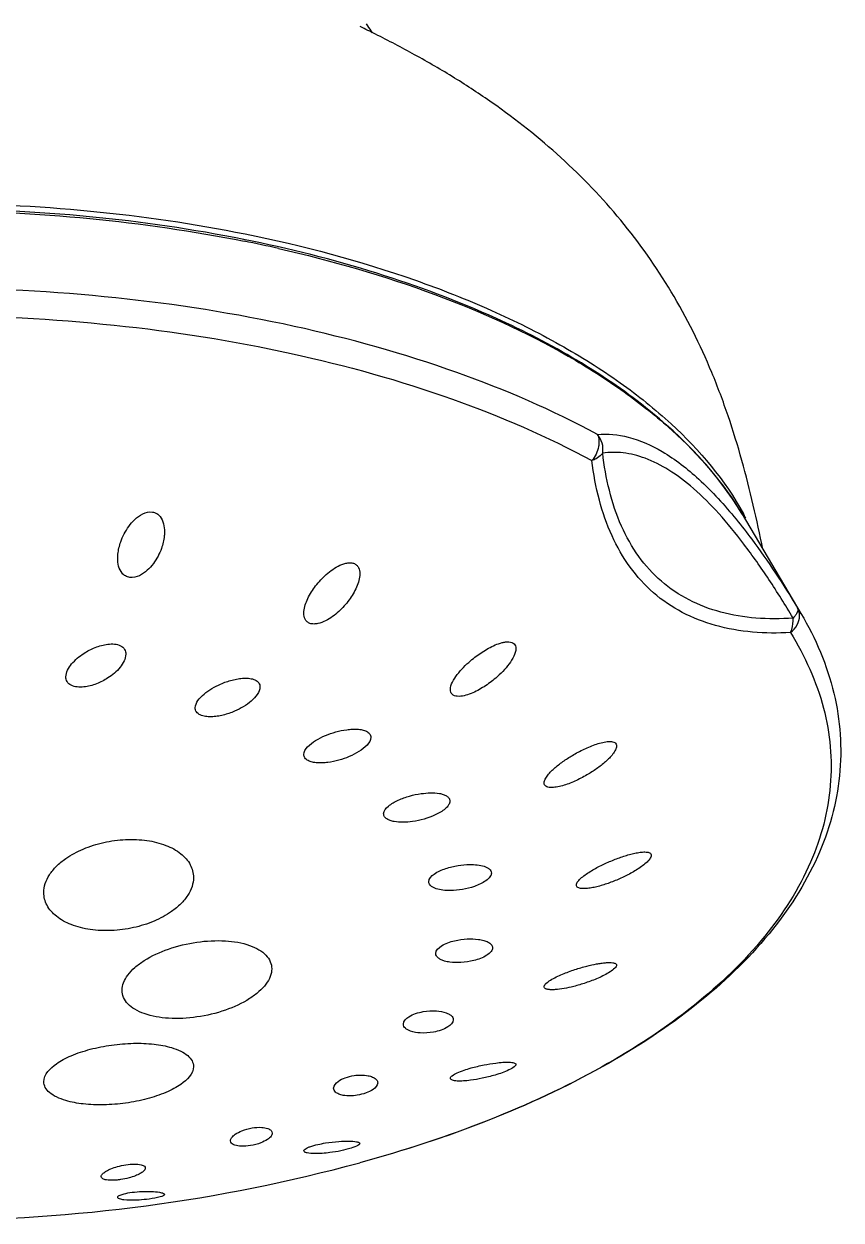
# Model space of a CAD drawing. Extents: x 0 to 3160, y 0 to 2315.
# Drawn here: x 1073.2 to 1111.4, y 1587.5 to 1643.5 of the extents above; entities that cross this region are included whole.
import ezdxf

# ---------------------------------------------------------------- set-up
doc = ezdxf.new("R2010")
doc.units = 0
doc.header["$LTSCALE"] = 3
doc.header["$MEASUREMENT"] = 0
doc.layers.get('0').update_dxf_attribs({"linetype": 'CONTINUOUS'})
doc.layers.add('02___PRT_ALL_AXES', color=7, linetype='CONTINUOUS')

msp = doc.modelspace()

# ---------------------------------------------------------------- linework, layer by layer
at = {"color": 7, "linetype": 'Continuous'}
for p, q in [((1106.765, 1620.533), (1109.52, 1615.89)), ((1109.52, 1615.89), (1109.358, 1616.157))]:
    msp.add_line(p, q, dxfattribs=at)
for centre, radius, start, end in [((1070.502, 1568.359), 66.222, 77.27669, 78.70592), ((1095.437, 1614.304), 12.995, 27.7365, 28.724), ((1068.765, 1664.322), 76.795, 254.81615, 285.18385)]:
    msp.add_arc(centre, radius, start, end, dxfattribs=at)
for points, knots in [([(1107.739, 1618.891), (1107.599, 1619.581), (1107.296, 1620.971), (1106.771, 1623.055), (1106.137, 1625.129), (1105.132, 1627.808), (1103.569, 1630.951), (1101.18, 1634.332), (1098.341, 1637.288), (1095.649, 1639.419), (1093.313, 1640.954), (1091.483, 1642.016), (1089.998, 1642.793), (1089.141, 1643.215), (1088.906, 1643.339)], [0, 0, 0, 0, 0.065491, 0.132332, 0.199981, 0.26719, 0.398455, 0.525455, 0.650986, 0.778567, 0.844031, 0.911041, 0.975365, 1, 1, 1, 1]), ([(1089.483, 1643.046), (1089.463, 1643.072), (1089.364, 1643.206), (1089.272, 1643.344), (1089.202, 1643.457)], [0, 0, 0, 0, 0.203408, 1, 1, 1, 1]), ([(1068.765, 1635.069), (1071.274, 1635.069), (1076.226, 1634.835), (1081.133, 1634.12), (1083.525, 1633.638)], [0, 0, 0, 0, 0.506926, 1, 1, 1, 1]), ([(1083.461, 1633.378), (1081.078, 1633.856), (1076.192, 1634.565), (1071.262, 1634.798), (1068.765, 1634.798)], [0, 0, 0, 0, 0.493224, 1, 1, 1, 1]), ([(1068.765, 1634.713), (1071.264, 1634.713), (1076.197, 1634.481), (1081.087, 1633.775), (1083.472, 1633.299)], [0, 0, 0, 0, 0.506813, 1, 1, 1, 1]), ([(1095.272, 1629.685), (1093.458, 1630.506), (1089.572, 1631.951), (1085.554, 1632.958), (1083.452, 1633.38)], [0, 0, 0, 0, 0.481468, 1, 1, 1, 1]), ([(1083.525, 1633.638), (1086.22, 1633.094), (1090.126, 1632.058), (1094.986, 1630.143), (1098.197, 1628.549), (1101.027, 1626.779), (1104.102, 1624.327), (1105.969, 1622.126), (1106.833, 1620.55)], [0, 0, 0, 0, 0.3004, 0.439678, 0.570303, 0.69166, 0.803535, 1, 1, 1, 1]), ([(1085.087, 1632.955), (1087.566, 1632.395), (1092.221, 1631.055), (1097.594, 1628.636), (1101.219, 1626.338), (1104.112, 1624.036), (1105.897, 1621.995), (1106.765, 1620.533)], [0, 0, 0, 0, 0.298085, 0.566477, 0.687953, 0.800539, 1, 1, 1, 1]), ([(1099.997, 1624.264), (1097.893, 1625.403), (1093.249, 1627.4), (1085.672, 1629.507), (1077.397, 1630.807), (1071.672, 1631.099), (1068.765, 1631.099)], [0, 0, 0, 0, 0.22254, 0.467921, 0.729691, 1, 1, 1, 1]), ([(1068.765, 1629.818), (1071.648, 1629.818), (1077.327, 1629.529), (1085.534, 1628.239), (1093.049, 1626.15), (1097.654, 1624.169), (1099.741, 1623.039)], [0, 0, 0, 0, 0.270309, 0.532079, 0.77746, 1, 1, 1, 1]), ([(1106.765, 1620.533), (1105.619, 1622.463), (1103.086, 1625.083), (1098.981, 1627.858), (1096.561, 1629.101), (1095.272, 1629.685)], [0, 0, 0, 0, 0.452896, 0.714589, 1, 1, 1, 1]), ([(1099.997, 1624.264), (1100.478, 1624.309), (1101.557, 1624.191), (1103.192, 1623.458), (1104.89, 1622.123), (1105.946, 1620.957), (1106.488, 1620.295)], [0, 0, 0, 0, 0.183769, 0.403399, 0.674182, 1, 1, 1, 1]), ([(1099.997, 1624.264), (1100.01, 1624.239), (1100.057, 1624.129), (1100.073, 1624.007), (1100.073, 1623.916)], [0, 0, 0, 0, 0.231424, 1, 1, 1, 1]), ([(1100.248, 1623.391), (1100.272, 1623.545), (1100.253, 1623.866), (1100.1, 1624.148), (1099.997, 1624.264)], [0, 0, 0, 0, 0.503108, 1, 1, 1, 1]), ([(1100.073, 1623.916), (1100.073, 1623.841), (1100.038, 1623.526), (1099.893, 1623.226), (1099.741, 1623.039)], [0, 0, 0, 0, 0.235897, 1, 1, 1, 1]), ([(1100.248, 1623.391), (1100.231, 1623.365), (1100.145, 1623.258), (1100.031, 1623.176), (1099.938, 1623.125)], [0, 0, 0, 0, 0.225702, 1, 1, 1, 1]), ([(1109.154, 1615.677), (1108.787, 1616.287), (1108.057, 1617.462), (1106.904, 1619.102), (1105.738, 1620.537), (1104.571, 1621.716), (1103.415, 1622.594), (1102.299, 1623.166), (1101.241, 1623.439), (1100.562, 1623.433), (1100.248, 1623.391)], [0, 0, 0, 0, 0.172613, 0.335762, 0.486227, 0.620748, 0.737421, 0.837149, 0.923133, 1, 1, 1, 1]), ([(1109.154, 1615.677), (1108.575, 1615.634), (1107.435, 1615.624), (1105.782, 1615.895), (1104.268, 1616.463), (1102.946, 1617.35), (1101.875, 1618.544), (1100.771, 1620.512), (1100.379, 1622.224), (1100.248, 1623.391)], [0, 0, 0, 0, 0.131202, 0.256232, 0.376201, 0.493566, 0.612064, 0.734845, 1, 1, 1, 1]), ([(1109.026, 1614.998), (1107.853, 1614.925), (1106.084, 1615.057), (1103.953, 1615.882), (1102.579, 1616.806), (1101.466, 1618.042), (1100.621, 1619.528), (1100.035, 1621.216), (1099.815, 1622.418), (1099.741, 1623.039)], [0, 0, 0, 0, 0.255819, 0.376379, 0.494279, 0.612729, 0.735169, 0.863875, 1, 1, 1, 1]), ([(1077.703, 1619.242), (1077.747, 1619.368), (1077.856, 1619.617), (1078.073, 1619.972), (1078.356, 1620.3), (1078.714, 1620.571), (1079.103, 1620.675), (1079.39, 1620.577), (1079.592, 1620.395), (1079.723, 1620.091), (1079.748, 1619.838), (1079.748, 1619.712)], [0, 0, 0, 0, 0.120143, 0.244224, 0.373147, 0.508223, 0.646609, 0.712167, 0.772723, 0.886751, 1, 1, 1, 1]), ([(1106.488, 1620.295), (1106.739, 1619.988), (1107.77, 1618.662), (1108.692, 1617.253), (1109.358, 1616.157)], [0, 0, 0, 0, 0.235871, 1, 1, 1, 1]), ([(1077.56, 1618.471), (1077.56, 1618.536), (1077.574, 1618.798), (1077.637, 1619.056), (1077.703, 1619.242)], [0, 0, 0, 0, 0.245675, 1, 1, 1, 1]), ([(1079.748, 1619.712), (1079.748, 1619.647), (1079.734, 1619.382), (1079.671, 1619.121), (1079.605, 1618.933)], [0, 0, 0, 0, 0.246922, 1, 1, 1, 1]), ([(1079.605, 1618.933), (1079.561, 1618.809), (1079.453, 1618.562), (1079.235, 1618.213), (1078.951, 1617.892), (1078.59, 1617.631), (1078.205, 1617.536), (1077.92, 1617.63), (1077.717, 1617.805), (1077.584, 1618.101), (1077.56, 1618.348), (1077.56, 1618.471)], [0, 0, 0, 0, 0.120652, 0.2448, 0.37366, 0.509012, 0.648425, 0.714349, 0.77482, 0.887752, 1, 1, 1, 1]), ([(1086.765, 1617.109), (1086.908, 1617.304), (1087.24, 1617.677), (1087.743, 1618.062), (1088.161, 1618.237), (1088.414, 1618.272), (1088.592, 1618.25), (1088.738, 1618.167), (1088.86, 1618), (1088.883, 1617.845), (1088.883, 1617.746)], [0, 0, 0, 0, 0.254358, 0.521538, 0.658219, 0.724963, 0.78743, 0.843773, 0.89618, 1, 1, 1, 1]), ([(1088.883, 1617.746), (1088.883, 1617.532), (1088.749, 1617.091), (1088.52, 1616.708), (1088.383, 1616.521)], [0, 0, 0, 0, 0.480717, 1, 1, 1, 1]), ([(1086.266, 1615.904), (1086.266, 1616.114), (1086.402, 1616.548), (1086.63, 1616.924), (1086.765, 1617.109)], [0, 0, 0, 0, 0.477876, 1, 1, 1, 1]), ([(1088.383, 1616.521), (1088.241, 1616.327), (1087.91, 1615.958), (1087.404, 1615.585), (1086.985, 1615.42), (1086.733, 1615.39), (1086.556, 1615.414), (1086.411, 1615.495), (1086.289, 1615.657), (1086.266, 1615.808), (1086.266, 1615.904)], [0, 0, 0, 0, 0.254926, 0.522533, 0.659826, 0.727011, 0.789741, 0.846105, 0.898033, 1, 1, 1, 1]), ([(1109.52, 1615.89), (1110.207, 1614.733), (1111.004, 1612.862), (1111.408, 1610.246), (1111.375, 1608.294), (1111.011, 1606.359), (1110.077, 1603.781), (1108.058, 1600.671), (1104.582, 1597.38), (1100.127, 1594.483), (1094.812, 1592.027), (1090.928, 1590.764), (1088.879, 1590.208)], [0, 0, 0, 0, 0.105246, 0.155931, 0.206281, 0.257125, 0.309267, 0.420013, 0.54327, 0.681209, 0.833933, 1, 1, 1, 1]), ([(1109.358, 1616.157), (1109.392, 1616.097), (1109.365, 1615.958), (1109.27, 1615.809), (1109.197, 1615.721), (1109.154, 1615.677)], [0, 0, 0, 0, 0.378995, 0.663652, 1, 1, 1, 1]), ([(1109.457, 1615.789), (1109.457, 1615.822), (1109.449, 1615.949), (1109.407, 1616.075), (1109.358, 1616.157)], [0, 0, 0, 0, 0.256209, 1, 1, 1, 1]), ([(1109.026, 1614.998), (1109.154, 1615.094), (1109.367, 1615.331), (1109.457, 1615.641), (1109.457, 1615.789)], [0, 0, 0, 0, 0.519654, 1, 1, 1, 1]), ([(1109.026, 1614.998), (1109.051, 1615.046), (1109.139, 1615.261), (1109.165, 1615.5), (1109.154, 1615.677)], [0, 0, 0, 0, 0.232872, 1, 1, 1, 1]), ([(1109.026, 1614.998), (1109.706, 1613.906), (1110.506, 1612.143), (1110.94, 1609.67), (1110.943, 1607.836), (1110.628, 1606.011), (1109.769, 1603.551), (1107.844, 1600.545), (1104.468, 1597.33), (1100.079, 1594.466), (1094.798, 1592.023), (1090.926, 1590.763), (1088.879, 1590.208)], [0, 0, 0, 0, 0.103475, 0.152573, 0.201128, 0.250209, 0.300834, 0.40983, 0.533319, 0.673277, 0.829445, 1, 1, 1, 1]), ([(1075.974, 1614.022), (1076.141, 1614.131), (1076.411, 1614.271), (1076.796, 1614.401), (1077.101, 1614.463), (1077.406, 1614.472), (1077.689, 1614.407), (1077.899, 1614.231), (1077.938, 1614.063), (1077.938, 1613.986)], [0, 0, 0, 0, 0.259603, 0.39343, 0.528595, 0.662527, 0.788784, 0.899065, 1, 1, 1, 1]), ([(1094.066, 1613.68), (1094.238, 1613.827), (1094.513, 1614.033), (1094.906, 1614.27), (1095.215, 1614.422), (1095.484, 1614.518), (1095.702, 1614.561), (1095.895, 1614.574), (1096.087, 1614.52), (1096.177, 1614.372), (1096.187, 1614.292), (1096.187, 1614.251)], [0, 0, 0, 0, 0.268392, 0.404777, 0.541367, 0.675937, 0.740998, 0.802646, 0.906432, 0.952567, 1, 1, 1, 1]), ([(1096.187, 1614.251), (1096.186, 1614.126), (1096.094, 1613.865), (1095.787, 1613.388), (1095.472, 1613.067), (1095.241, 1612.871)], [0, 0, 0, 0, 0.220533, 0.467681, 1, 1, 1, 1]), ([(1075.136, 1612.927), (1075.136, 1613.034), (1075.204, 1613.255), (1075.474, 1613.647), (1075.763, 1613.886), (1075.974, 1614.022)], [0, 0, 0, 0, 0.225409, 0.469509, 1, 1, 1, 1]), ([(1077.938, 1613.986), (1077.938, 1613.877), (1077.871, 1613.653), (1077.603, 1613.254), (1077.312, 1613.011), (1077.1, 1612.874)], [0, 0, 0, 0, 0.227061, 0.471694, 1, 1, 1, 1]), ([(1093.121, 1612.328), (1093.121, 1612.45), (1093.215, 1612.705), (1093.523, 1613.171), (1093.838, 1613.485), (1094.066, 1613.68)], [0, 0, 0, 0, 0.218024, 0.464634, 1, 1, 1, 1]), ([(1077.1, 1612.874), (1076.933, 1612.766), (1076.663, 1612.627), (1076.277, 1612.502), (1075.973, 1612.445), (1075.668, 1612.441), (1075.386, 1612.509), (1075.176, 1612.683), (1075.136, 1612.85), (1075.136, 1612.927)], [0, 0, 0, 0, 0.259603, 0.393444, 0.528733, 0.662957, 0.789648, 0.900022, 1, 1, 1, 1]), ([(1081.186, 1611.478), (1081.186, 1611.599), (1081.307, 1611.85), (1081.705, 1612.246), (1082.096, 1612.471), (1082.374, 1612.592)], [0, 0, 0, 0, 0.215194, 0.461951, 1, 1, 1, 1]), ([(1082.374, 1612.592), (1082.547, 1612.667), (1082.817, 1612.761), (1083.186, 1612.84), (1083.464, 1612.869), (1083.733, 1612.861), (1083.977, 1612.803), (1084.172, 1612.668), (1084.216, 1612.521), (1084.216, 1612.454)], [0, 0, 0, 0, 0.272583, 0.409136, 0.544036, 0.674711, 0.796395, 0.902971, 1, 1, 1, 1]), ([(1095.241, 1612.871), (1095.07, 1612.724), (1094.796, 1612.52), (1094.402, 1612.291), (1094.091, 1612.144), (1093.771, 1612.04), (1093.467, 1611.994), (1093.221, 1612.064), (1093.13, 1612.21), (1093.121, 1612.289), (1093.121, 1612.328)], [0, 0, 0, 0, 0.268476, 0.404928, 0.541719, 0.676696, 0.803621, 0.90783, 0.953492, 1, 1, 1, 1]), ([(1084.216, 1612.454), (1084.217, 1612.331), (1084.096, 1612.076), (1083.701, 1611.671), (1083.307, 1611.442), (1083.028, 1611.321)], [0, 0, 0, 0, 0.216658, 0.463823, 1, 1, 1, 1]), ([(1083.028, 1611.321), (1082.855, 1611.246), (1082.586, 1611.154), (1082.216, 1611.08), (1081.938, 1611.054), (1081.668, 1611.067), (1081.425, 1611.129), (1081.232, 1611.265), (1081.186, 1611.411), (1081.186, 1611.478)], [0, 0, 0, 0, 0.272352, 0.408839, 0.543819, 0.674751, 0.796815, 0.903607, 1, 1, 1, 1]), ([(1086.265, 1609.296), (1086.264, 1609.428), (1086.448, 1609.699), (1086.957, 1610.066), (1087.435, 1610.26), (1087.765, 1610.351)], [0, 0, 0, 0, 0.208149, 0.461052, 1, 1, 1, 1]), ([(1087.765, 1610.351), (1087.932, 1610.397), (1088.184, 1610.451), (1088.52, 1610.483), (1088.764, 1610.484), (1088.993, 1610.457), (1089.195, 1610.395), (1089.357, 1610.282), (1089.399, 1610.159), (1089.4, 1610.101)], [0, 0, 0, 0, 0.284717, 0.423468, 0.557844, 0.685435, 0.802543, 0.905449, 1, 1, 1, 1]), ([(1089.4, 1610.101), (1089.4, 1609.967), (1089.217, 1609.694), (1088.711, 1609.316), (1088.23, 1609.118), (1087.899, 1609.026)], [0, 0, 0, 0, 0.209408, 0.462589, 1, 1, 1, 1]), ([(1098.89, 1609.291), (1099.073, 1609.397), (1099.354, 1609.543), (1099.739, 1609.708), (1100.028, 1609.81), (1100.31, 1609.883), (1100.54, 1609.912), (1100.706, 1609.896), (1100.807, 1609.86), (1100.879, 1609.789), (1100.891, 1609.725), (1100.892, 1609.694)], [0, 0, 0, 0, 0.283954, 0.424409, 0.562118, 0.69454, 0.816337, 0.870152, 0.91717, 0.958268, 1, 1, 1, 1]), ([(1100.892, 1609.694), (1100.892, 1609.63), (1100.844, 1609.495), (1100.675, 1609.242), (1100.377, 1608.944), (1099.965, 1608.622), (1099.664, 1608.43), (1099.508, 1608.34)], [0, 0, 0, 0, 0.095549, 0.208786, 0.460649, 0.727458, 1, 1, 1, 1]), ([(1087.899, 1609.026), (1087.733, 1608.981), (1087.48, 1608.929), (1087.143, 1608.9), (1086.9, 1608.902), (1086.67, 1608.933), (1086.468, 1609), (1086.307, 1609.116), (1086.265, 1609.239), (1086.265, 1609.296)], [0, 0, 0, 0, 0.283985, 0.422536, 0.556875, 0.684631, 0.802136, 0.905562, 1, 1, 1, 1]), ([(1097.506, 1607.969), (1097.506, 1608.03), (1097.554, 1608.163), (1097.724, 1608.408), (1098.023, 1608.698), (1098.435, 1609.011), (1098.735, 1609.201), (1098.89, 1609.291)], [0, 0, 0, 0, 0.094251, 0.206458, 0.457982, 0.725841, 1, 1, 1, 1]), ([(1099.508, 1608.34), (1099.326, 1608.234), (1099.045, 1608.089), (1098.66, 1607.93), (1098.37, 1607.834), (1098.086, 1607.767), (1097.855, 1607.744), (1097.69, 1607.766), (1097.589, 1607.803), (1097.519, 1607.875), (1097.506, 1607.938), (1097.506, 1607.969)], [0, 0, 0, 0, 0.283468, 0.423829, 0.561602, 0.694268, 0.816458, 0.870511, 0.917755, 0.958938, 1, 1, 1, 1]), ([(1089.999, 1606.523), (1089.999, 1606.664), (1090.178, 1606.867), (1090.438, 1607.043), (1090.769, 1607.212), (1091.205, 1607.364), (1091.567, 1607.441), (1091.748, 1607.466)], [0, 0, 0, 0, 0.204283, 0.332735, 0.466557, 0.736473, 1, 1, 1, 1]), ([(1091.748, 1607.466), (1091.895, 1607.487), (1092.181, 1607.512), (1092.533, 1607.495), (1092.785, 1607.438), (1092.942, 1607.371), (1093.066, 1607.27), (1093.099, 1607.17), (1093.099, 1607.123)], [0, 0, 0, 0, 0.295423, 0.568621, 0.693016, 0.805938, 0.905929, 1, 1, 1, 1]), ([(1093.099, 1607.123), (1093.099, 1607.058), (1093.04, 1606.915), (1092.875, 1606.746), (1092.659, 1606.594), (1092.171, 1606.337), (1091.716, 1606.211), (1091.351, 1606.16)], [0, 0, 0, 0, 0.093212, 0.208852, 0.337169, 0.47055, 1, 1, 1, 1]), ([(1091.351, 1606.16), (1091.203, 1606.139), (1090.917, 1606.115), (1090.565, 1606.137), (1090.313, 1606.2), (1090.155, 1606.271), (1090.033, 1606.375), (1089.999, 1606.475), (1089.999, 1606.523)], [0, 0, 0, 0, 0.294048, 0.566654, 0.691187, 0.804609, 0.905433, 1, 1, 1, 1]), ([(1100.765, 1604.371), (1100.94, 1604.44), (1101.203, 1604.535), (1101.555, 1604.636), (1101.807, 1604.695), (1102.045, 1604.733), (1102.232, 1604.743), (1102.363, 1604.726), (1102.442, 1604.7), (1102.502, 1604.653), (1102.515, 1604.605), (1102.515, 1604.583)], [0, 0, 0, 0, 0.301658, 0.446561, 0.585483, 0.715671, 0.832107, 0.882737, 0.926506, 0.963781, 1, 1, 1, 1]), ([(1092.112, 1603.35), (1092.113, 1603.496), (1092.328, 1603.701), (1092.623, 1603.86), (1092.997, 1604.006), (1093.465, 1604.114), (1093.844, 1604.149), (1094.026, 1604.151)], [0, 0, 0, 0, 0.202374, 0.338469, 0.478053, 0.749033, 1, 1, 1, 1]), ([(1094.026, 1604.151), (1094.145, 1604.153), (1094.37, 1604.144), (1094.64, 1604.095), (1094.825, 1604.025), (1094.936, 1603.958), (1095.02, 1603.869), (1095.042, 1603.792), (1095.042, 1603.754)], [0, 0, 0, 0, 0.303484, 0.574918, 0.695887, 0.805411, 0.90422, 1, 1, 1, 1]), ([(1099.015, 1603.193), (1099.015, 1603.253), (1099.093, 1603.387), (1099.26, 1603.548), (1099.477, 1603.712), (1099.8, 1603.917), (1100.229, 1604.144), (1100.585, 1604.299), (1100.765, 1604.371)], [0, 0, 0, 0, 0.084249, 0.198603, 0.326556, 0.460008, 0.731162, 1, 1, 1, 1]), ([(1102.515, 1604.583), (1102.515, 1604.521), (1102.436, 1604.385), (1102.27, 1604.218), (1102.053, 1604.048), (1101.732, 1603.835), (1101.303, 1603.601), (1100.946, 1603.443), (1100.765, 1603.371)], [0, 0, 0, 0, 0.085049, 0.200372, 0.328638, 0.461953, 0.732206, 1, 1, 1, 1]), ([(1095.042, 1603.754), (1095.041, 1603.69), (1094.972, 1603.543), (1094.78, 1603.379), (1094.529, 1603.237), (1093.991, 1603.021), (1093.506, 1602.938), (1093.128, 1602.934)], [0, 0, 0, 0, 0.087815, 0.207107, 0.34302, 0.482078, 1, 1, 1, 1]), ([(1093.128, 1602.934), (1093.009, 1602.932), (1092.783, 1602.943), (1092.513, 1602.995), (1092.328, 1603.07), (1092.217, 1603.14), (1092.134, 1603.232), (1092.112, 1603.311), (1092.112, 1603.35)], [0, 0, 0, 0, 0.301192, 0.571601, 0.692721, 0.802952, 0.903002, 1, 1, 1, 1]), ([(1100.765, 1603.371), (1100.591, 1603.302), (1100.328, 1603.209), (1099.977, 1603.112), (1099.724, 1603.058), (1099.485, 1603.026), (1099.297, 1603.022), (1099.166, 1603.044), (1099.087, 1603.072), (1099.029, 1603.122), (1099.015, 1603.17), (1099.015, 1603.193)], [0, 0, 0, 0, 0.30029, 0.44479, 0.58353, 0.713784, 0.830576, 0.881525, 0.925759, 0.963581, 1, 1, 1, 1]), ([(1092.438, 1599.997), (1092.438, 1600.145), (1092.673, 1600.354), (1092.995, 1600.499), (1093.402, 1600.621), (1093.883, 1600.685), (1094.26, 1600.676), (1094.431, 1600.652)], [0, 0, 0, 0, 0.198983, 0.346117, 0.494513, 0.766713, 1, 1, 1, 1]), ([(1095.092, 1600.258), (1095.092, 1600.198), (1095.022, 1600.05), (1094.813, 1599.889), (1094.532, 1599.754), (1094.129, 1599.629), (1093.648, 1599.556), (1093.27, 1599.564), (1093.099, 1599.588)], [0, 0, 0, 0, 0.081242, 0.202957, 0.349779, 0.497427, 0.767904, 1, 1, 1, 1]), ([(1094.431, 1600.652), (1094.515, 1600.641), (1094.67, 1600.611), (1094.877, 1600.535), (1095.038, 1600.429), (1095.092, 1600.313), (1095.092, 1600.258)], [0, 0, 0, 0, 0.307447, 0.575258, 0.801125, 1, 1, 1, 1]), ([(1093.099, 1599.588), (1093.016, 1599.599), (1092.877, 1599.627), (1092.697, 1599.692), (1092.564, 1599.768), (1092.466, 1599.867), (1092.438, 1599.955), (1092.438, 1599.997)], [0, 0, 0, 0, 0.303127, 0.50616, 0.687138, 0.847607, 1, 1, 1, 1]), ([(1097.506, 1598.439), (1097.506, 1598.494), (1097.613, 1598.621), (1097.812, 1598.757), (1098.078, 1598.9), (1098.456, 1599.068), (1098.933, 1599.242), (1099.319, 1599.354), (1099.508, 1599.402)], [0, 0, 0, 0, 0.073991, 0.193242, 0.329678, 0.469075, 0.742008, 1, 1, 1, 1]), ([(1100.892, 1599.447), (1100.892, 1599.424), (1100.869, 1599.368), (1100.771, 1599.256), (1100.583, 1599.122), (1100.32, 1598.974), (1099.942, 1598.797), (1099.466, 1598.615), (1099.08, 1598.499), (1098.89, 1598.451)], [0, 0, 0, 0, 0.0306, 0.074865, 0.194891, 0.331468, 0.470608, 0.742665, 1, 1, 1, 1]), ([(1099.508, 1599.402), (1099.658, 1599.44), (1099.881, 1599.491), (1100.172, 1599.54), (1100.372, 1599.564), (1100.554, 1599.574), (1100.692, 1599.569), (1100.786, 1599.549), (1100.84, 1599.528), (1100.882, 1599.495), (1100.892, 1599.462), (1100.892, 1599.447)], [0, 0, 0, 0, 0.32125, 0.470627, 0.610319, 0.737522, 0.847716, 0.894455, 0.934559, 0.968174, 1, 1, 1, 1]), ([(1098.89, 1598.451), (1098.74, 1598.413), (1098.452, 1598.349), (1098.099, 1598.301), (1097.844, 1598.294), (1097.705, 1598.305), (1097.612, 1598.329), (1097.557, 1598.353), (1097.516, 1598.389), (1097.506, 1598.423), (1097.506, 1598.439)], [0, 0, 0, 0, 0.318746, 0.606455, 0.73358, 0.844186, 0.891431, 0.932279, 0.967047, 1, 1, 1, 1]), ([(1090.925, 1596.692), (1090.925, 1596.832), (1091.153, 1597.05), (1091.494, 1597.193), (1091.934, 1597.302), (1092.418, 1597.327), (1092.78, 1597.27), (1092.926, 1597.217)], [0, 0, 0, 0, 0.188777, 0.349671, 0.514178, 0.790952, 1, 1, 1, 1]), ([(1093.258, 1596.896), (1093.258, 1596.757), (1093.024, 1596.546), (1092.687, 1596.402), (1092.249, 1596.287), (1091.765, 1596.253), (1091.403, 1596.307), (1091.257, 1596.36)], [0, 0, 0, 0, 0.186509, 0.348458, 0.513508, 0.790485, 1, 1, 1, 1]), ([(1092.926, 1597.217), (1092.971, 1597.201), (1093.055, 1597.165), (1093.162, 1597.093), (1093.238, 1597.004), (1093.258, 1596.931), (1093.258, 1596.896)], [0, 0, 0, 0, 0.297821, 0.556971, 0.784167, 1, 1, 1, 1]), ([(1091.257, 1596.36), (1091.211, 1596.376), (1091.127, 1596.413), (1091.02, 1596.487), (1090.944, 1596.58), (1090.925, 1596.655), (1090.925, 1596.692)], [0, 0, 0, 0, 0.293368, 0.550817, 0.779614, 1, 1, 1, 1]), ([(1093.121, 1594.159), (1093.12, 1594.205), (1093.24, 1594.318), (1093.457, 1594.426), (1093.762, 1594.543), (1094.178, 1594.668), (1094.672, 1594.783), (1095.059, 1594.847), (1095.241, 1594.871)], [0, 0, 0, 0, 0.061343, 0.184927, 0.334918, 0.483618, 0.75842, 1, 1, 1, 1]), ([(1096.187, 1594.803), (1096.187, 1594.785), (1096.165, 1594.74), (1096.059, 1594.646), (1095.845, 1594.535), (1095.545, 1594.414), (1095.226, 1594.309), (1094.914, 1594.224), (1094.531, 1594.134), (1094.249, 1594.085), (1094.066, 1594.062)], [0, 0, 0, 0, 0.02291, 0.060884, 0.185209, 0.335627, 0.48417, 0.625375, 0.758482, 1, 1, 1, 1]), ([(1095.241, 1594.871), (1095.353, 1594.885), (1095.562, 1594.906), (1095.81, 1594.916), (1095.984, 1594.904), (1096.091, 1594.889), (1096.186, 1594.845), (1096.187, 1594.803)], [0, 0, 0, 0, 0.345929, 0.641498, 0.7655, 0.86926, 1, 1, 1, 1]), ([(1087.66, 1593.694), (1087.66, 1593.822), (1087.866, 1594.039), (1088.215, 1594.2), (1088.69, 1594.317), (1089.134, 1594.322), (1089.471, 1594.228), (1089.588, 1594.162), (1089.631, 1594.123)], [0, 0, 0, 0, 0.172782, 0.338199, 0.53134, 0.82301, 0.92283, 1, 1, 1, 1]), ([(1089.631, 1594.123), (1089.645, 1594.111), (1089.692, 1594.062), (1089.721, 1593.993), (1089.721, 1593.943)], [0, 0, 0, 0, 0.272685, 1, 1, 1, 1]), ([(1094.066, 1594.062), (1093.954, 1594.048), (1093.746, 1594.028), (1093.498, 1594.022), (1093.324, 1594.04), (1093.213, 1594.061), (1093.121, 1594.113), (1093.121, 1594.159)], [0, 0, 0, 0, 0.341474, 0.634632, 0.758384, 0.862782, 1, 1, 1, 1]), ([(1087.75, 1593.51), (1087.724, 1593.534), (1087.677, 1593.589), (1087.66, 1593.66), (1087.66, 1593.694)], [0, 0, 0, 0, 0.51544, 1, 1, 1, 1]), ([(1089.721, 1593.943), (1089.721, 1593.818), (1089.51, 1593.609), (1089.164, 1593.453), (1088.69, 1593.333), (1088.248, 1593.318), (1087.91, 1593.406), (1087.793, 1593.471), (1087.75, 1593.51)], [0, 0, 0, 0, 0.169312, 0.335559, 0.530158, 0.822533, 0.922444, 1, 1, 1, 1]), ([(1082.836, 1591.238), (1082.836, 1591.288), (1082.893, 1591.411), (1083.082, 1591.571), (1083.406, 1591.735), (1083.827, 1591.849), (1084.243, 1591.879), (1084.55, 1591.829), (1084.738, 1591.737), (1084.789, 1591.632), (1084.788, 1591.589)], [0, 0, 0, 0, 0.065589, 0.165704, 0.321072, 0.538024, 0.73452, 0.862587, 0.942939, 1, 1, 1, 1]), ([(1084.788, 1591.589), (1084.788, 1591.539), (1084.732, 1591.419), (1084.541, 1591.265), (1084.216, 1591.109), (1083.796, 1590.999), (1083.381, 1590.964), (1083.076, 1591.005), (1082.886, 1591.091), (1082.836, 1591.195), (1082.836, 1591.238)], [0, 0, 0, 0, 0.065015, 0.163996, 0.319071, 0.537751, 0.735329, 0.863253, 0.942981, 1, 1, 1, 1]), ([(1086.266, 1590.765), (1086.265, 1590.8), (1086.327, 1590.855), (1086.427, 1590.91), (1086.625, 1590.99), (1086.914, 1591.065), (1087.365, 1591.15), (1087.854, 1591.207), (1088.223, 1591.222), (1088.383, 1591.22)], [0, 0, 0, 0, 0.046544, 0.093572, 0.161146, 0.332365, 0.500474, 0.782137, 1, 1, 1, 1]), ([(1088.383, 1591.22), (1088.5, 1591.219), (1088.638, 1591.215), (1088.79, 1591.179), (1088.844, 1591.161), (1088.883, 1591.13), (1088.883, 1591.108)], [0, 0, 0, 0, 0.661311, 0.779152, 0.874794, 1, 1, 1, 1]), ([(1086.765, 1590.633), (1086.649, 1590.634), (1086.509, 1590.639), (1086.359, 1590.682), (1086.302, 1590.705), (1086.266, 1590.741), (1086.266, 1590.765)], [0, 0, 0, 0, 0.649396, 0.766986, 0.864002, 1, 1, 1, 1]), ([(1088.482, 1590.89), (1088.159, 1590.789), (1087.586, 1590.681), (1087.007, 1590.63), (1086.765, 1590.633)], [0, 0, 0, 0, 0.583129, 1, 1, 1, 1]), ([(1088.883, 1591.108), (1088.883, 1591.094), (1088.858, 1591.055), (1088.727, 1590.97), (1088.591, 1590.924), (1088.482, 1590.89)], [0, 0, 0, 0, 0.09387, 0.269784, 1, 1, 1, 1]), ([(1076.879, 1589.714), (1076.924, 1589.754), (1077.043, 1589.833), (1077.267, 1589.938), (1077.572, 1590.041), (1077.944, 1590.124), (1078.317, 1590.157), (1078.592, 1590.138), (1078.74, 1590.087), (1078.817, 1590.042), (1078.85, 1589.987), (1078.85, 1589.954)], [0, 0, 0, 0, 0.084901, 0.199511, 0.348986, 0.537043, 0.735031, 0.875207, 0.920461, 0.953767, 1, 1, 1, 1]), ([(1078.758, 1589.801), (1078.713, 1589.761), (1078.594, 1589.684), (1078.369, 1589.583), (1078.063, 1589.486), (1077.757, 1589.424), (1077.484, 1589.392), (1077.287, 1589.384), (1077.12, 1589.391), (1076.991, 1589.41), (1076.897, 1589.439), (1076.821, 1589.479), (1076.787, 1589.532), (1076.787, 1589.563)], [0, 0, 0, 0, 0.085024, 0.199473, 0.349016, 0.538181, 0.641493, 0.737896, 0.817448, 0.878277, 0.923052, 0.955637, 1, 1, 1, 1]), ([(1076.787, 1589.563), (1076.787, 1589.575), (1076.799, 1589.635), (1076.843, 1589.682), (1076.879, 1589.714)], [0, 0, 0, 0, 0.202138, 1, 1, 1, 1]), ([(1078.85, 1589.954), (1078.85, 1589.941), (1078.838, 1589.881), (1078.794, 1589.833), (1078.758, 1589.801)], [0, 0, 0, 0, 0.206784, 1, 1, 1, 1]), ([(1077.56, 1588.592), (1077.56, 1588.617), (1077.603, 1588.658), (1077.677, 1588.696), (1077.851, 1588.761), (1078.155, 1588.821), (1078.643, 1588.871), (1079.138, 1588.872), (1079.482, 1588.84), (1079.605, 1588.808)], [0, 0, 0, 0, 0.036354, 0.071036, 0.122942, 0.296501, 0.511629, 0.820265, 1, 1, 1, 1]), ([(1077.703, 1588.499), (1077.666, 1588.509), (1077.611, 1588.522), (1077.56, 1588.57), (1077.56, 1588.592)], [0, 0, 0, 0, 0.634925, 1, 1, 1, 1]), ([(1077.845, 1588.474), (1077.832, 1588.475), (1077.784, 1588.482), (1077.736, 1588.491), (1077.703, 1588.499)], [0, 0, 0, 0, 0.278462, 1, 1, 1, 1]), ([(1079.417, 1588.576), (1079.25, 1588.539), (1078.926, 1588.491), (1078.401, 1588.45), (1078.043, 1588.449), (1077.845, 1588.474)], [0, 0, 0, 0, 0.324559, 0.620943, 1, 1, 1, 1]), ([(1079.748, 1588.724), (1079.748, 1588.713), (1079.728, 1588.683), (1079.619, 1588.624), (1079.507, 1588.596), (1079.417, 1588.576)], [0, 0, 0, 0, 0.092415, 0.257728, 1, 1, 1, 1]), ([(1079.605, 1588.808), (1079.641, 1588.799), (1079.692, 1588.787), (1079.748, 1588.744), (1079.748, 1588.724)], [0, 0, 0, 0, 0.652156, 1, 1, 1, 1])]:
    msp.add_open_spline(points, degree=3, knots=knots, dxfattribs=at)
msp.add_open_spline([(1099.938, 1623.125), (1099.875, 1623.091), (1099.809, 1623.062), (1099.741, 1623.039)], degree=3, dxfattribs=at)
at = {"layer": '02___PRT_ALL_AXES', "color": 7, "linetype": 'Continuous'}
for points, knots in [([(1075.129, 1604.429), (1075.383, 1604.608), (1075.959, 1604.916), (1076.909, 1605.214), (1077.919, 1605.35), (1078.906, 1605.31), (1079.792, 1605.096), (1080.506, 1604.718), (1080.989, 1604.19), (1081.104, 1603.752), (1081.104, 1603.547)], [0, 0, 0, 0, 0.133641, 0.278088, 0.42604, 0.569339, 0.700497, 0.814591, 0.911864, 1, 1, 1, 1]), ([(1074.104, 1602.843), (1074.104, 1602.984), (1074.156, 1603.279), (1074.366, 1603.699), (1074.697, 1604.093), (1074.975, 1604.321), (1075.129, 1604.429)], [0, 0, 0, 0, 0.216125, 0.450983, 0.71165, 1, 1, 1, 1]), ([(1081.104, 1603.547), (1081.104, 1603.405), (1081.053, 1603.109), (1080.843, 1602.688), (1080.512, 1602.292), (1080.233, 1602.063), (1080.079, 1601.955)], [0, 0, 0, 0, 0.216288, 0.451156, 0.711837, 1, 1, 1, 1]), ([(1080.079, 1601.955), (1079.824, 1601.776), (1079.247, 1601.468), (1078.296, 1601.17), (1077.285, 1601.036), (1076.297, 1601.078), (1075.412, 1601.294), (1074.699, 1601.672), (1074.217, 1602.201), (1074.103, 1602.638), (1074.104, 1602.843)], [0, 0, 0, 0, 0.133827, 0.278398, 0.426438, 0.569767, 0.700893, 0.81491, 0.912042, 1, 1, 1, 1]), ([(1077.765, 1598.273), (1077.765, 1598.393), (1077.82, 1598.652), (1078.034, 1599.014), (1078.368, 1599.361), (1078.984, 1599.812), (1079.956, 1600.253), (1080.813, 1600.458), (1081.265, 1600.523)], [0, 0, 0, 0, 0.081373, 0.174387, 0.282523, 0.40604, 0.69012, 1, 1, 1, 1]), ([(1081.265, 1600.523), (1081.705, 1600.585), (1082.538, 1600.629), (1083.529, 1600.471), (1084.158, 1600.193), (1084.498, 1599.937), (1084.716, 1599.626), (1084.765, 1599.389), (1084.765, 1599.275)], [0, 0, 0, 0, 0.326105, 0.608611, 0.726516, 0.828029, 0.916639, 1, 1, 1, 1]), ([(1084.765, 1599.275), (1084.765, 1599.155), (1084.71, 1598.897), (1084.495, 1598.534), (1084.162, 1598.186), (1083.546, 1597.734), (1082.574, 1597.292), (1081.717, 1597.087), (1081.265, 1597.023)], [0, 0, 0, 0, 0.081378, 0.174441, 0.282651, 0.406242, 0.690286, 1, 1, 1, 1]), ([(1081.265, 1597.023), (1080.825, 1596.96), (1079.992, 1596.916), (1079.001, 1597.076), (1078.372, 1597.355), (1078.033, 1597.611), (1077.814, 1597.923), (1077.765, 1598.16), (1077.765, 1598.273)], [0, 0, 0, 0, 0.326052, 0.608579, 0.726506, 0.828049, 0.916674, 1, 1, 1, 1]), ([(1074.104, 1593.997), (1074.102, 1594.339), (1074.512, 1594.739), (1075.019, 1595.042), (1075.542, 1595.291), (1076.295, 1595.538), (1077.273, 1595.73), (1078.275, 1595.811), (1079.218, 1595.777), (1079.812, 1595.67), (1080.079, 1595.591)], [0, 0, 0, 0, 0.155316, 0.211963, 0.275108, 0.417019, 0.571543, 0.727381, 0.873392, 1, 1, 1, 1]), ([(1080.079, 1595.591), (1080.227, 1595.546), (1080.495, 1595.448), (1080.829, 1595.245), (1081.05, 1594.998), (1081.104, 1594.8), (1081.104, 1594.708)], [0, 0, 0, 0, 0.32364, 0.591171, 0.809109, 1, 1, 1, 1]), ([(1081.104, 1594.708), (1081.104, 1594.367), (1080.692, 1593.969), (1080.185, 1593.666), (1079.661, 1593.417), (1078.909, 1593.171), (1077.931, 1592.978), (1076.93, 1592.896), (1075.988, 1592.93), (1075.395, 1593.036), (1075.129, 1593.116)], [0, 0, 0, 0, 0.155433, 0.212148, 0.275365, 0.417401, 0.571956, 0.727725, 0.873576, 1, 1, 1, 1]), ([(1075.129, 1593.116), (1074.981, 1593.16), (1074.714, 1593.258), (1074.38, 1593.461), (1074.159, 1593.708), (1074.104, 1593.906), (1074.104, 1593.997)], [0, 0, 0, 0, 0.323282, 0.590653, 0.808847, 1, 1, 1, 1])]:
    msp.add_open_spline(points, degree=3, knots=knots, dxfattribs=at)

doc.saveas('drawing.dxf')
